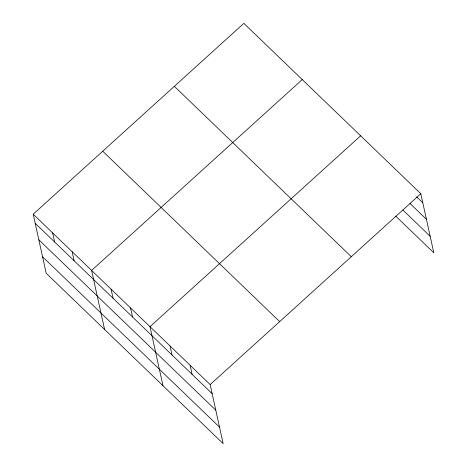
<?xml version="1.0" encoding="UTF-8"?>
<svg xmlns="http://www.w3.org/2000/svg" width="467" height="467" viewBox="0 0 467 467"><rect width="100%" height="100%" fill="white"/><g stroke="black" fill="none" stroke-linecap="round" stroke-linejoin="round"><path stroke-width="0.7" d="M33.204 214.207L210.168 384.58L223.156 443.65L46.192 273.277L33.204 214.207L243.844 23.35L420.808 193.723L433.796 252.793L395.742 216.151M302.242 79.571L91.602 270.434L104.59 329.504M360.641 135.798L150 326.655L162.989 385.724M210.168 384.58L420.808 193.723M416.634 196.87L422.804 202.812M409.973 203.46L426.429 219.303M402.91 210.057L430.165 236.296M174.337 86.331L351.295 256.704M102.717 151.226L279.68 321.6M35.206 223.296L212.164 393.669M38.831 239.793L215.795 410.166M42.567 256.786L219.531 427.159M190.11 365.27L192.112 374.359M170.058 345.965L172.054 355.054M130.538 307.916L132.535 317M111.07 289.172L113.067 298.261M72.14 251.69L74.136 260.779M52.672 232.951L54.668 242.04"/></g></svg>
